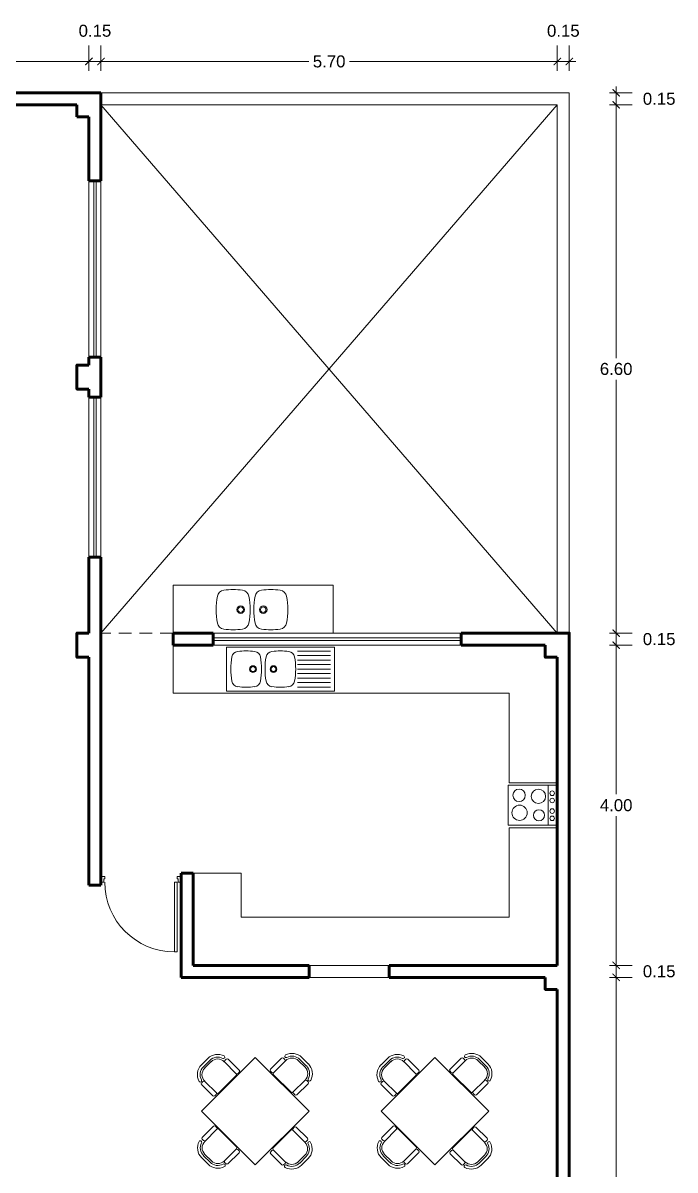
# Model space of a CAD drawing. Header units: millimetres. Extents: x 200.3 to 216.6, y 212.7 to 240.3.
# Drawn here: x 208.46 to 216.61, y 225.95 to 240.28 of the extents above; entities that cross this region are included whole.
import ezdxf

# ---------------------------------------------------------------- set-up
doc = ezdxf.new("R2010")
doc.units = ezdxf.units.MM
doc.header["$LTSCALE"] = 0.05
doc.linetypes.add('HIDDEN2', pattern=[4.7625, 3.175, -1.5875])
for name, color, linetype, lineweight in [('doors', 42, 'Continuous', 20), ('sanitary', 181, 'Continuous', 5), ('stairs', 52, 'Continuous', 20), ('walls', 1, 'Continuous', 60)]:
    doc.layers.add(name, color=color, linetype=linetype, lineweight=lineweight)
doc.layers.add('texts', color=3, linetype='Continuous')
doc.styles.add('Cota 1 en 50', font='arial.ttf', dxfattribs={"height": 0.15})
doc.dimstyles.new('Cota 1 en 50', dxfattribs={"dimtxt": 0.15, "dimasz": 0.09, "dimexe": 0.2, "dimexo": 0.5, "dimgap": 0.06, "dimtad": 0, "dimtih": 1, "dimtoh": 1, "dimzin": 1, "dimdsep": 46, "dimtxsty": 'Cota 1 en 50', "dimblk": 'ARCHTICK', "dimcen": 2.5, "dimdle": 0.08, "dimclrd": 254, "dimclre": 254, "dimclrt": 3, "dimaunit": 1, "dimazin": 0, "dimtfac": 1, "dimtmove": 2, "dimatfit": 2, "dimldrblk": 'DOTSMALL', "dimfxl": 0, "dimtolj": 1, "dimlwd": 20, "dimlwe": 20, "dimarcsym": 0})

# ---------------------------------------------------------------- blocks, each defined once
blk = doc.blocks.new('P-1.00')
at = {"layer": 'doors'}
blk.add_lwpolyline([(270.418, 163.138), (270.418, 164.009), (270.453, 164.009), (270.453, 163.138)], close=True, dxfattribs=at)
for points in [[(270.371, 163.138), (270.408, 163.138), (270.408, 163.098), (270.418, 163.098), (270.418, 163.068), (270.371, 163.068)], [(271.371, 163.138), (271.334, 163.138), (271.334, 163.098), (271.324, 163.098), (271.324, 163.068), (271.371, 163.068)]]:
    blk.add_lwpolyline(points, dxfattribs=at)
blk.add_arc((270.453, 163.138), 0.871, 0, 90, dxfattribs=at)
blk = doc.blocks.new('_ArchTick')
at = {"color": 0, "linetype": 'ByBlock', "const_width": 0.15}
blk.add_lwpolyline([(-0.5, -0.5), (0.5, 0.5)], dxfattribs=at)
blk = doc.blocks.new('*D5')
at = {"layer": 'Defpoints', "color": 0}
for p in [(215.288, 239.403), (215.288, 239.253), (215.873, 239.253)]:
    blk.add_point(p, dxfattribs=at)
at = {"layer": 'texts', "color": 254, "lineweight": 20}
for p, q in [((215.873, 239.483), (215.873, 239.173)), ((215.788, 239.403), (216.073, 239.403)), ((215.788, 239.253), (216.073, 239.253))]:
    blk.add_line(p, q, dxfattribs=at)
at = {"layer": 'texts', "color": 254, "lineweight": 20, "xscale": 0.09, "yscale": 0.09, "zscale": 0.09}
for p, rotation in [((215.873, 239.403), 90), ((215.873, 239.253), 270)]:
    blk.add_blockref('_ArchTick', p, dxfattribs=dict(at, rotation=rotation))
at = {"layer": 'texts', "color": 3, "insert": (216.41, 239.328), "char_height": 0.15, "attachment_point": 5, "style": 'Cota 1 en 50'}
blk.add_mtext('\\A1;0.15', dxfattribs=at)
blk = doc.blocks.new('_DotSmall')
at = {"layer": 'stairs', "color": 0, "const_width": 0.5}
blk.add_lwpolyline([(-0.0625, 0, 1), (0.0625, 0, 1)], format="xyb", close=True, dxfattribs=at)
blk = doc.blocks.new('*D6')
at = {"layer": 'Defpoints', "color": 0}
for p in [(215.288, 239.253), (215.288, 232.653), (215.873, 232.653)]:
    blk.add_point(p, dxfattribs=at)
at = {"layer": 'texts', "color": 254, "lineweight": 20}
for p, q in [((215.873, 239.333), (215.873, 236.09)), ((215.788, 239.253), (216.073, 239.253)), ((215.873, 232.573), (215.873, 235.817)), ((215.788, 232.653), (216.073, 232.653))]:
    blk.add_line(p, q, dxfattribs=at)
at = {"layer": 'texts', "color": 254, "lineweight": 20, "xscale": 0.09, "yscale": 0.09, "zscale": 0.09}
for p, rotation in [((215.873, 239.253), 90), ((215.873, 232.653), 270)]:
    blk.add_blockref('_ArchTick', p, dxfattribs=dict(at, rotation=rotation))
at = {"layer": 'texts', "color": 3, "insert": (215.873, 235.953), "char_height": 0.15, "attachment_point": 5, "style": 'Cota 1 en 50'}
blk.add_mtext('\\A1;6.60', dxfattribs=at)
blk = doc.blocks.new('*D7')
at = {"layer": 'Defpoints', "color": 0}
for p in [(215.288, 232.653), (215.288, 232.503), (215.873, 232.503)]:
    blk.add_point(p, dxfattribs=at)
at = {"layer": 'texts', "color": 254, "lineweight": 20}
for p, q in [((215.873, 232.733), (215.873, 232.423)), ((215.788, 232.653), (216.073, 232.653)), ((215.788, 232.503), (216.073, 232.503))]:
    blk.add_line(p, q, dxfattribs=at)
at = {"layer": 'texts', "color": 254, "lineweight": 20, "xscale": 0.09, "yscale": 0.09, "zscale": 0.09}
for p, rotation in [((215.873, 232.653), 90), ((215.873, 232.503), 270)]:
    blk.add_blockref('_ArchTick', p, dxfattribs=dict(at, rotation=rotation))
at = {"layer": 'texts', "color": 3, "insert": (216.41, 232.578), "char_height": 0.15, "attachment_point": 5, "style": 'Cota 1 en 50'}
blk.add_mtext('\\A1;0.15', dxfattribs=at)
blk = doc.blocks.new('*D8')
at = {"layer": 'Defpoints', "color": 0}
for p in [(215.288, 232.503), (215.288, 228.503), (215.873, 228.503)]:
    blk.add_point(p, dxfattribs=at)
at = {"layer": 'texts', "color": 254, "lineweight": 20}
for p, q in [((215.788, 232.503), (216.073, 232.503)), ((215.873, 232.583), (215.873, 230.64)), ((215.873, 228.423), (215.873, 230.367)), ((215.788, 228.503), (216.073, 228.503))]:
    blk.add_line(p, q, dxfattribs=at)
at = {"layer": 'texts', "color": 254, "lineweight": 20, "xscale": 0.09, "yscale": 0.09, "zscale": 0.09}
for p, rotation in [((215.873, 232.503), 90), ((215.873, 228.503), 270)]:
    blk.add_blockref('_ArchTick', p, dxfattribs=dict(at, rotation=rotation))
at = {"layer": 'texts', "color": 3, "insert": (215.873, 230.503), "char_height": 0.15, "attachment_point": 5, "style": 'Cota 1 en 50'}
blk.add_mtext('\\A1;4.00', dxfattribs=at)
blk = doc.blocks.new('*D9')
at = {"layer": 'Defpoints', "color": 0}
for p in [(215.288, 228.503), (215.288, 228.353), (215.873, 228.353)]:
    blk.add_point(p, dxfattribs=at)
at = {"layer": 'texts', "color": 254, "lineweight": 20}
for p, q in [((215.873, 228.583), (215.873, 228.273)), ((215.788, 228.503), (216.073, 228.503)), ((215.788, 228.353), (216.073, 228.353))]:
    blk.add_line(p, q, dxfattribs=at)
at = {"layer": 'texts', "color": 254, "lineweight": 20, "xscale": 0.09, "yscale": 0.09, "zscale": 0.09}
for p, rotation in [((215.873, 228.503), 90), ((215.873, 228.353), 270)]:
    blk.add_blockref('_ArchTick', p, dxfattribs=dict(at, rotation=rotation))
at = {"layer": 'texts', "color": 3, "insert": (216.41, 228.428), "char_height": 0.15, "attachment_point": 5, "style": 'Cota 1 en 50'}
blk.add_mtext('\\A1;0.15', dxfattribs=at)
blk = doc.blocks.new('*D10')
at = {"layer": 'Defpoints', "color": 0}
for p in [(215.288, 228.353), (215.288, 214.353), (215.873, 214.353)]:
    blk.add_point(p, dxfattribs=at)
at = {"layer": 'texts', "color": 254, "lineweight": 20}
for p, q in [((215.788, 228.353), (216.073, 228.353)), ((215.873, 228.433), (215.873, 221.49)), ((215.873, 214.273), (215.873, 221.217)), ((215.788, 214.353), (216.073, 214.353))]:
    blk.add_line(p, q, dxfattribs=at)
at = {"layer": 'texts', "color": 254, "lineweight": 20, "xscale": 0.09, "yscale": 0.09, "zscale": 0.09}
for p, rotation in [((215.873, 228.353), 90), ((215.873, 214.353), 270)]:
    blk.add_blockref('_ArchTick', p, dxfattribs=dict(at, rotation=rotation))
at = {"layer": 'texts', "color": 3, "insert": (215.873, 221.353), "char_height": 0.15, "attachment_point": 5, "style": 'Cota 1 en 50'}
blk.add_mtext('\\A1;14.00', dxfattribs=at)
blk = doc.blocks.new('*D35')
at = {"layer": 'Defpoints', "color": 0}
for p in [(209.288, 239.795), (201.638, 239.18), (209.288, 239.18)]:
    blk.add_point(p, dxfattribs=at)
at = {"layer": 'texts', "color": 254, "lineweight": 20}
for p, q in [((201.638, 239.68), (201.638, 239.995)), ((209.288, 239.68), (209.288, 239.995)), ((201.558, 239.795), (205.208, 239.795)), ((209.368, 239.795), (205.718, 239.795))]:
    blk.add_line(p, q, dxfattribs=at)
at = {"layer": 'texts', "color": 254, "lineweight": 20, "xscale": 0.09, "yscale": 0.09, "zscale": 0.09, "rotation": 180}
blk.add_blockref('_ArchTick', (201.638, 239.795), dxfattribs=at)
at = {"layer": 'texts', "color": 254, "lineweight": 20, "xscale": 0.09, "yscale": 0.09, "zscale": 0.09}
blk.add_blockref('_ArchTick', (209.288, 239.795), dxfattribs=at)
at = {"layer": 'texts', "color": 3, "insert": (205.463, 239.795), "char_height": 0.15, "attachment_point": 5, "style": 'Cota 1 en 50'}
blk.add_mtext('\\A1;7.65', dxfattribs=at)
blk = doc.blocks.new('*D36')
at = {"layer": 'Defpoints', "color": 0}
for p in [(209.438, 239.795), (209.288, 239.18), (209.438, 239.18)]:
    blk.add_point(p, dxfattribs=at)
at = {"layer": 'texts', "color": 254, "lineweight": 20}
for p, q in [((209.288, 239.68), (209.288, 239.995)), ((209.438, 239.68), (209.438, 239.995)), ((209.208, 239.795), (209.518, 239.795))]:
    blk.add_line(p, q, dxfattribs=at)
at = {"layer": 'texts', "color": 254, "lineweight": 20, "xscale": 0.09, "yscale": 0.09, "zscale": 0.09, "rotation": 180}
blk.add_blockref('_ArchTick', (209.288, 239.795), dxfattribs=at)
at = {"layer": 'texts', "color": 254, "lineweight": 20, "xscale": 0.09, "yscale": 0.09, "zscale": 0.09}
blk.add_blockref('_ArchTick', (209.438, 239.795), dxfattribs=at)
at = {"layer": 'texts', "color": 3, "insert": (209.363, 240.178), "char_height": 0.15, "attachment_point": 5, "style": 'Cota 1 en 50'}
blk.add_mtext('\\A1;0.15', dxfattribs=at)
blk = doc.blocks.new('*D37')
at = {"layer": 'Defpoints', "color": 0}
for p in [(215.138, 239.795), (209.438, 239.18), (215.138, 239.18)]:
    blk.add_point(p, dxfattribs=at)
at = {"layer": 'texts', "color": 254, "lineweight": 20}
for p, q in [((209.438, 239.68), (209.438, 239.995)), ((215.138, 239.68), (215.138, 239.995)), ((209.358, 239.795), (212.034, 239.795)), ((215.218, 239.795), (212.543, 239.795))]:
    blk.add_line(p, q, dxfattribs=at)
at = {"layer": 'texts', "color": 254, "lineweight": 20, "xscale": 0.09, "yscale": 0.09, "zscale": 0.09, "rotation": 180}
blk.add_blockref('_ArchTick', (209.438, 239.795), dxfattribs=at)
at = {"layer": 'texts', "color": 254, "lineweight": 20, "xscale": 0.09, "yscale": 0.09, "zscale": 0.09}
blk.add_blockref('_ArchTick', (215.138, 239.795), dxfattribs=at)
at = {"layer": 'texts', "color": 3, "insert": (212.288, 239.795), "char_height": 0.15, "attachment_point": 5, "style": 'Cota 1 en 50'}
blk.add_mtext('\\A1;5.70', dxfattribs=at)
blk = doc.blocks.new('*D38')
at = {"layer": 'Defpoints', "color": 0}
for p in [(215.288, 239.795), (215.138, 239.18), (215.288, 239.18)]:
    blk.add_point(p, dxfattribs=at)
at = {"layer": 'texts', "color": 254, "lineweight": 20}
for p, q in [((215.138, 239.68), (215.138, 239.995)), ((215.288, 239.68), (215.288, 239.995)), ((215.058, 239.795), (215.368, 239.795))]:
    blk.add_line(p, q, dxfattribs=at)
at = {"layer": 'texts', "color": 254, "lineweight": 20, "xscale": 0.09, "yscale": 0.09, "zscale": 0.09, "rotation": 180}
blk.add_blockref('_ArchTick', (215.138, 239.795), dxfattribs=at)
at = {"layer": 'texts', "color": 254, "lineweight": 20, "xscale": 0.09, "yscale": 0.09, "zscale": 0.09}
blk.add_blockref('_ArchTick', (215.288, 239.795), dxfattribs=at)
at = {"layer": 'texts', "color": 3, "insert": (215.213, 240.178), "char_height": 0.15, "attachment_point": 5, "style": 'Cota 1 en 50'}
blk.add_mtext('\\A1;0.15', dxfattribs=at)

msp = doc.modelspace()

# ---------------------------------------------------------------- linework, layer by layer
at = {"layer": 'doors'}
for p, q in [((209.438, 229.503), (209.438, 229.653)), ((209.438, 229.613), (209.438, 229.543))]:
    msp.add_line(p, q, dxfattribs=at)
at = {"layer": 'sanitary'}
for p, q in [((211.006, 232.48), (212.355, 232.48)), ((211.006, 231.929), (211.006, 232.48)), ((212.355, 231.929), (212.355, 232.48)), ((211.893, 232.429), (212.305, 232.429)), ((211.893, 232.373), (212.305, 232.373)), ((211.893, 232.317), (212.305, 232.317)), ((211.893, 232.261), (212.305, 232.261)), ((211.893, 232.204), (212.305, 232.204)), ((211.893, 232.148), (212.305, 232.148)), ((211.893, 232.092), (212.305, 232.092)), ((211.893, 232.036), (212.305, 232.036)), ((212.355, 231.929), (211.006, 231.929)), ((211.893, 231.98), (212.305, 231.98)), ((214.524, 230.753), (215.124, 230.753)), ((214.524, 230.253), (214.524, 230.753)), ((215.024, 230.753), (215.024, 230.253)), ((215.124, 230.753), (215.124, 230.253)), ((215.124, 230.253), (214.524, 230.253)), ((210.692, 227.259), (210.774, 227.341)), ((210.694, 226.681), (211.366, 227.353)), ((210.717, 227.235), (210.798, 227.316)), ((210.733, 227.218), (210.815, 227.3)), ((210.978, 227.3), (211.128, 227.149)), ((210.987, 227.315), (211.003, 227.331)), ((211.028, 227.331), (211.166, 227.193)), ((211.366, 227.353), (212.038, 226.681)), ((211.693, 227.343), (211.554, 227.205)), ((211.743, 227.312), (211.592, 227.161)), ((211.734, 227.327), (211.717, 227.343)), ((211.987, 227.23), (211.906, 227.312)), ((212.003, 227.246), (211.922, 227.328)), ((212.028, 227.271), (211.946, 227.352)), ((212.936, 227.259), (213.018, 227.341)), ((212.938, 226.681), (213.61, 227.353)), ((212.961, 227.235), (213.042, 227.316)), ((212.977, 227.218), (213.058, 227.3)), ((213.221, 227.3), (213.372, 227.149)), ((213.23, 227.315), (213.247, 227.331)), ((213.271, 227.331), (213.41, 227.193)), ((213.61, 227.353), (214.282, 226.681)), ((213.936, 227.343), (213.798, 227.205)), ((213.986, 227.312), (213.836, 227.161)), ((213.977, 227.327), (213.961, 227.343)), ((214.231, 227.23), (214.149, 227.312)), ((214.247, 227.246), (214.166, 227.328)), ((214.272, 227.271), (214.19, 227.352)), ((211.166, 227.168), (211.15, 227.152)), ((211.554, 227.18), (211.571, 227.164)), ((213.41, 227.168), (213.393, 227.152)), ((213.798, 227.18), (213.814, 227.164)), ((210.696, 227.036), (210.712, 227.052)), ((210.835, 226.873), (210.696, 227.011)), ((210.884, 226.905), (210.733, 227.055)), ((211.128, 227.125), (210.908, 226.905)), ((211.592, 227.136), (211.812, 226.917)), ((211.836, 226.917), (211.987, 227.067)), ((211.886, 226.884), (212.024, 227.023)), ((212.024, 227.047), (212.008, 227.064)), ((212.94, 227.036), (212.956, 227.052)), ((213.078, 226.873), (212.94, 227.011)), ((213.128, 226.905), (212.977, 227.055)), ((213.372, 227.125), (213.152, 226.905)), ((213.836, 227.136), (214.056, 226.917)), ((214.08, 226.917), (214.231, 227.067)), ((214.129, 226.884), (214.268, 227.023)), ((214.268, 227.047), (214.252, 227.064)), ((210.875, 226.889), (210.859, 226.873)), ((211.845, 226.901), (211.861, 226.884)), ((213.119, 226.889), (213.103, 226.873)), ((214.089, 226.901), (214.105, 226.884)), ((210.694, 226.681), (211.366, 226.009)), ((211.366, 226.009), (212.038, 226.681)), ((212.938, 226.681), (213.61, 226.009)), ((213.61, 226.009), (214.282, 226.681)), ((210.704, 226.354), (210.842, 226.493)), ((210.735, 226.304), (210.886, 226.455)), ((210.867, 226.493), (210.883, 226.477)), ((210.911, 226.455), (211.131, 226.235)), ((211.81, 226.443), (211.59, 226.223)), ((211.985, 226.293), (211.834, 226.443)), ((211.853, 226.481), (211.837, 226.465)), ((212.016, 226.343), (211.878, 226.481)), ((212.948, 226.354), (213.086, 226.493)), ((212.979, 226.304), (213.13, 226.455)), ((213.111, 226.493), (213.127, 226.477)), ((213.154, 226.455), (213.374, 226.235)), ((214.053, 226.443), (213.833, 226.223)), ((214.228, 226.293), (214.078, 226.443)), ((214.097, 226.481), (214.081, 226.465)), ((214.26, 226.343), (214.121, 226.481)), ((210.72, 226.314), (210.704, 226.33)), ((212, 226.302), (212.016, 226.318)), ((212.964, 226.314), (212.948, 226.33)), ((214.244, 226.302), (214.26, 226.318)), ((210.817, 226.06), (210.735, 226.141)), ((211.131, 226.211), (210.98, 226.06)), ((211.163, 226.161), (211.024, 226.023)), ((211.146, 226.202), (211.163, 226.186)), ((211.574, 226.19), (211.558, 226.174)), ((211.558, 226.15), (211.696, 226.011)), ((211.59, 226.199), (211.74, 226.048)), ((213.061, 226.06), (212.979, 226.141)), ((213.374, 226.211), (213.224, 226.06)), ((213.406, 226.161), (213.268, 226.023)), ((213.39, 226.202), (213.406, 226.186)), ((213.818, 226.19), (213.801, 226.174)), ((213.801, 226.15), (213.94, 226.011)), ((213.833, 226.199), (213.984, 226.048)), ((210.776, 226.019), (210.695, 226.101)), ((210.801, 226.044), (210.719, 226.125)), ((211, 226.023), (210.983, 226.039)), ((211.72, 226.011), (211.737, 226.027)), ((211.903, 226.048), (211.985, 226.13)), ((211.92, 226.032), (212.001, 226.113)), ((211.944, 226.008), (212.025, 226.089)), ((213.02, 226.019), (212.938, 226.101)), ((213.044, 226.044), (212.963, 226.125)), ((213.243, 226.023), (213.227, 226.039)), ((213.964, 226.011), (213.98, 226.027)), ((214.147, 226.048), (214.228, 226.13)), ((214.163, 226.032), (214.245, 226.113)), ((214.188, 226.008), (214.269, 226.089))]:
    msp.add_line(p, q, dxfattribs=at)
for centre, radius in [((211.183, 232.947), 0.047), ((211.183, 232.947), 0.034), ((211.465, 232.947), 0.047), ((211.465, 232.947), 0.034), ((211.337, 232.204), 0.0427), ((211.337, 232.204), 0.0309), ((211.593, 232.204), 0.0427), ((211.593, 232.204), 0.0309), ((214.66, 230.627), 0.0769), ((214.902, 230.614), 0.0897), ((215.074, 230.653), 0.0287), ((215.074, 230.563), 0.0287), ((214.667, 230.409), 0.0952), ((214.909, 230.378), 0.0696), ((215.074, 230.43), 0.0287), ((215.074, 230.34), 0.0287)]:
    msp.add_circle(centre, radius, dxfattribs=at)
for centre, radius, start, end in [((210.984, 233.097), 0.0928, 97.23, 169.6188), ((211.089, 232.269), 0.928, 82.77, 97.23), ((211.194, 233.097), 0.0928, 10.3812, 82.77), ((211.454, 233.097), 0.0928, 97.23, 169.6188), ((211.559, 232.269), 0.928, 82.77, 97.23), ((211.664, 233.097), 0.0928, 10.3812, 82.77), ((211.805, 232.947), 0.928, 169.6188, 190.3812), ((210.373, 232.947), 0.928, 349.6188, 10.3812), ((212.276, 232.947), 0.928, 169.6188, 190.3812), ((210.843, 232.947), 0.928, 349.6188, 10.3812), ((210.984, 232.796), 0.0928, 190.3812, 262.77), ((211.194, 232.796), 0.0928, 277.23, 349.6188), ((211.454, 232.796), 0.0928, 190.3812, 262.77), ((211.664, 232.796), 0.0928, 277.23, 349.6188), ((211.089, 233.624), 0.928, 262.77, 277.23), ((211.559, 233.624), 0.928, 262.77, 277.23), ((211.902, 232.204), 0.843, 169.6188, 190.3812), ((211.156, 232.341), 0.0843, 97.23, 169.6188), ((211.251, 231.588), 0.843, 82.77, 97.23), ((211.347, 232.341), 0.0843, 10.3812, 82.77), ((210.6, 232.204), 0.843, 349.6188, 10.3812), ((212.33, 232.204), 0.843, 169.6188, 190.3812), ((211.583, 232.341), 0.0843, 97.23, 169.6188), ((211.679, 231.588), 0.843, 82.77, 97.23), ((211.774, 232.341), 0.0843, 10.3812, 82.77), ((211.027, 232.204), 0.843, 349.6188, 10.3812), ((211.156, 232.068), 0.0843, 190.3812, 262.77), ((211.347, 232.068), 0.0843, 277.23, 349.6188), ((211.583, 232.068), 0.0843, 190.3812, 262.77), ((211.774, 232.068), 0.0843, 277.23, 349.6188), ((211.251, 232.821), 0.843, 262.77, 277.23), ((211.679, 232.821), 0.843, 262.77, 277.23), ((210.896, 227.218), 0.173, 62.3324, 135), ((210.896, 227.218), 0.138, 62.6325, 135), ((210.896, 227.218), 0.115, 45, 135), ((210.968, 227.356), 0.0173, 241.1325, 63.799), ((210.999, 227.303), 0.0173, 135, 225), ((211.015, 227.319), 0.0173, 45, 135), ((211.705, 227.331), 0.0173, 45, 135), ((211.721, 227.315), 0.0173, 315, 45), ((211.752, 227.368), 0.0173, 116.201, 298.8675), ((211.824, 227.23), 0.115, 45, 135), ((211.824, 227.23), 0.173, 45, 117.6676), ((211.824, 227.23), 0.138, 45, 117.3675), ((213.14, 227.218), 0.173, 62.3324, 135), ((213.14, 227.218), 0.138, 62.6325, 135), ((213.14, 227.218), 0.115, 45, 135), ((213.212, 227.356), 0.0173, 241.1325, 63.799), ((213.243, 227.303), 0.0173, 135, 225), ((213.259, 227.319), 0.0173, 45, 135), ((213.949, 227.331), 0.0173, 45, 135), ((213.965, 227.315), 0.0173, 315, 45), ((213.996, 227.368), 0.0173, 116.201, 298.8675), ((214.068, 227.23), 0.115, 45, 135), ((214.068, 227.23), 0.173, 45, 117.6676), ((214.068, 227.23), 0.138, 45, 117.3675), ((210.815, 227.137), 0.173, 135, 208.6908), ((210.815, 227.137), 0.138, 135, 208.6466), ((210.815, 227.137), 0.115, 135, 225), ((211.332, 226.921), 0.288, 135, 135), ((211.388, 226.933), 0.288, 45, 45), ((211.137, 227.164), 0.0173, 225, 315), ((211.116, 227.137), 0.0173, 315, 45), ((211.154, 227.181), 0.0173, 315, 45), ((211.567, 227.192), 0.0173, 135, 225), ((211.583, 227.176), 0.0173, 225, 315), ((211.604, 227.149), 0.0173, 135, 225), ((211.906, 227.149), 0.115, 315, 45), ((211.906, 227.149), 0.138, 331.3534, 45), ((211.906, 227.149), 0.173, 331.3092, 45), ((213.058, 227.137), 0.173, 135, 208.6908), ((213.058, 227.137), 0.138, 135, 208.6466), ((213.058, 227.137), 0.115, 135, 225), ((213.576, 226.921), 0.288, 135, 135), ((213.632, 226.933), 0.288, 45, 45), ((213.381, 227.164), 0.0173, 225, 315), ((213.36, 227.137), 0.0173, 315, 45), ((213.397, 227.181), 0.0173, 315, 45), ((213.81, 227.192), 0.0173, 135, 225), ((213.827, 227.176), 0.0173, 225, 315), ((213.848, 227.149), 0.0173, 135, 225), ((214.149, 227.149), 0.115, 315, 45), ((214.149, 227.149), 0.138, 331.3534, 45), ((214.149, 227.149), 0.173, 331.3092, 45), ((210.678, 227.062), 0.0173, 208.4747, 28.8675), ((210.708, 227.023), 0.0173, 135, 225), ((210.725, 227.04), 0.0173, 45, 135), ((211.996, 227.051), 0.0173, 45, 135), ((212.012, 227.035), 0.0173, 315, 45), ((212.042, 227.074), 0.0173, 151.1325, 331.5253), ((212.922, 227.062), 0.0173, 208.4747, 28.8675), ((212.952, 227.023), 0.0173, 135, 225), ((212.968, 227.04), 0.0173, 45, 135), ((214.239, 227.051), 0.0173, 45, 135), ((214.256, 227.035), 0.0173, 315, 45), ((214.286, 227.074), 0.0173, 151.1325, 331.5253), ((211.114, 226.659), 0.288, 225, 225), ((210.847, 226.885), 0.0173, 225, 315), ((210.863, 226.901), 0.0173, 315, 45), ((210.896, 226.917), 0.0173, 225, 315), ((211.606, 226.647), 0.288, 315, 315), ((211.824, 226.929), 0.0173, 225, 315), ((211.857, 226.913), 0.0173, 135, 225), ((211.874, 226.897), 0.0173, 225, 315), ((213.358, 226.659), 0.288, 225, 225), ((213.09, 226.885), 0.0173, 225, 315), ((213.107, 226.901), 0.0173, 315, 45), ((213.14, 226.917), 0.0173, 225, 315), ((213.85, 226.647), 0.288, 315, 315), ((214.068, 226.929), 0.0173, 225, 315), ((214.101, 226.913), 0.0173, 135, 225), ((214.117, 226.897), 0.0173, 225, 315), ((210.855, 226.481), 0.0173, 45, 135), ((210.871, 226.464), 0.0173, 315, 45), ((210.898, 226.443), 0.0173, 45, 135), ((211.822, 226.431), 0.0173, 45, 135), ((211.849, 226.453), 0.0173, 135, 225), ((211.866, 226.469), 0.0173, 45, 135), ((213.098, 226.481), 0.0173, 45, 135), ((213.115, 226.464), 0.0173, 315, 45), ((213.142, 226.443), 0.0173, 45, 135), ((214.066, 226.431), 0.0173, 45, 135), ((214.093, 226.453), 0.0173, 135, 225), ((214.109, 226.469), 0.0173, 45, 135), ((210.817, 226.223), 0.173, 152.3324, 225), ((210.679, 226.295), 0.0173, 331.1325, 153.799), ((210.817, 226.223), 0.138, 152.6325, 225), ((210.716, 226.342), 0.0173, 135, 225), ((210.817, 226.223), 0.115, 135, 225), ((210.732, 226.326), 0.0173, 225, 315), ((211.988, 226.314), 0.0173, 225, 315), ((211.903, 226.211), 0.115, 315, 45), ((212.004, 226.33), 0.0173, 315, 45), ((212.041, 226.283), 0.0173, 26.201, 208.8675), ((211.903, 226.211), 0.173, 315, 27.6676), ((213.061, 226.223), 0.173, 152.3324, 225), ((212.923, 226.295), 0.0173, 331.1325, 153.799), ((213.061, 226.223), 0.138, 152.6325, 225), ((212.96, 226.342), 0.0173, 135, 225), ((213.061, 226.223), 0.115, 135, 225), ((212.976, 226.326), 0.0173, 225, 315), ((214.231, 226.314), 0.0173, 225, 315), ((214.147, 226.211), 0.115, 315, 45), ((214.248, 226.33), 0.0173, 315, 45), ((214.285, 226.283), 0.0173, 26.201, 208.8675), ((214.147, 226.211), 0.173, 315, 27.6676), ((211.134, 226.19), 0.0173, 45, 135), ((211.118, 226.223), 0.0173, 315, 45), ((211.15, 226.174), 0.0173, 315, 45), ((211.57, 226.162), 0.0173, 135, 225), ((211.586, 226.178), 0.0173, 45, 135), ((211.602, 226.211), 0.0173, 135, 225), ((211.903, 226.211), 0.138, 315, 27.3675), ((213.378, 226.19), 0.0173, 45, 135), ((213.362, 226.223), 0.0173, 315, 45), ((213.394, 226.174), 0.0173, 315, 45), ((213.813, 226.162), 0.0173, 135, 225), ((213.83, 226.178), 0.0173, 45, 135), ((213.846, 226.211), 0.0173, 135, 225), ((214.147, 226.211), 0.138, 315, 27.3675), ((210.898, 226.141), 0.173, 225, 298.6908), ((210.898, 226.141), 0.138, 225, 298.6466), ((210.898, 226.141), 0.115, 225, 315), ((210.973, 226.005), 0.0173, 298.4747, 118.8675), ((210.996, 226.051), 0.0173, 135, 225), ((211.012, 226.035), 0.0173, 225, 315), ((211.708, 226.023), 0.0173, 225, 315), ((211.747, 225.993), 0.0173, 61.1325, 241.5253), ((211.725, 226.04), 0.0173, 315, 45), ((211.822, 226.13), 0.173, 241.3092, 315), ((211.822, 226.13), 0.115, 225, 315), ((211.822, 226.13), 0.138, 241.3534, 315), ((213.142, 226.141), 0.173, 225, 298.6908), ((213.142, 226.141), 0.138, 225, 298.6466), ((213.142, 226.141), 0.115, 225, 315), ((213.217, 226.005), 0.0173, 298.4747, 118.8675), ((213.239, 226.051), 0.0173, 135, 225), ((213.256, 226.035), 0.0173, 225, 315), ((213.952, 226.023), 0.0173, 225, 315), ((213.991, 225.993), 0.0173, 61.1325, 241.5253), ((213.968, 226.04), 0.0173, 315, 45), ((214.066, 226.13), 0.173, 241.3092, 315), ((214.066, 226.13), 0.115, 225, 315), ((214.066, 226.13), 0.138, 241.3534, 315)]:
    msp.add_arc(centre, radius, start, end, dxfattribs=at)
at = {"layer": 'stairs'}
for p, q in [((215.138, 232.653), (209.438, 239.253)), ((215.138, 239.253), (209.438, 232.653)), ((209.288, 238.303), (209.288, 236.103)), ((209.348, 238.303), (209.348, 236.103)), ((209.378, 238.303), (209.378, 236.103)), ((209.438, 238.303), (209.438, 236.103)), ((209.288, 235.603), (209.288, 233.603)), ((209.348, 235.603), (209.348, 233.603)), ((209.378, 235.603), (209.378, 233.603)), ((209.438, 235.603), (209.438, 233.603)), ((210.338, 233.253), (212.338, 233.253)), ((210.338, 232.653), (210.338, 233.253)), ((212.338, 233.253), (212.338, 232.653)), ((210.838, 232.653), (213.938, 232.653)), ((210.838, 232.593), (213.938, 232.593)), ((210.338, 232.503), (210.338, 231.903)), ((210.838, 232.563), (213.938, 232.563)), ((210.838, 232.503), (213.938, 232.503)), ((210.338, 231.903), (214.538, 231.903)), ((214.538, 231.903), (214.538, 230.783)), ((214.538, 230.783), (215.138, 230.783)), ((214.538, 230.223), (215.138, 230.223)), ((214.538, 230.223), (214.538, 229.103)), ((210.588, 229.653), (211.188, 229.653)), ((211.188, 229.653), (211.188, 229.103)), ((211.188, 229.103), (214.538, 229.103)), ((212.038, 228.503), (213.038, 228.503)), ((212.038, 228.353), (213.038, 228.353))]:
    msp.add_line(p, q, dxfattribs=at)
at = {"layer": 'stairs', "linetype": 'HIDDEN2'}
msp.add_line((210.338, 232.653), (209.438, 232.653), dxfattribs=at)
at = {"layer": 'stairs'}
for points in [[(209.288, 239.403), (215.288, 239.403), (215.288, 232.653)], [(209.438, 239.253), (215.138, 239.253), (215.138, 232.653)]]:
    msp.add_lwpolyline(points, dxfattribs=at)
at = {"layer": 'walls'}
for p, q in [((201.488, 239.403), (209.288, 239.403)), ((209.138, 239.403), (209.288, 239.403)), ((209.138, 239.403), (209.288, 239.403)), ((209.438, 239.403), (209.438, 239.253)), ((201.788, 239.253), (209.138, 239.253)), ((209.288, 239.103), (209.288, 238.303)), ((209.438, 239.103), (209.438, 238.303)), ((209.438, 238.303), (209.288, 238.303)), ((209.288, 236.103), (209.288, 236.003)), ((209.438, 236.103), (209.288, 236.103)), ((209.438, 236.103), (209.438, 235.603)), ((209.288, 235.703), (209.288, 235.603)), ((209.438, 235.603), (209.288, 235.603)), ((209.438, 233.603), (209.288, 233.603)), ((209.288, 233.603), (209.288, 232.653)), ((209.438, 233.603), (209.438, 232.653)), ((209.438, 229.503), (209.438, 232.653)), ((210.338, 232.653), (210.338, 232.503)), ((210.838, 232.653), (210.338, 232.653)), ((210.838, 232.653), (210.838, 232.503)), ((215.288, 232.653), (213.938, 232.653)), ((213.938, 232.653), (213.938, 232.503)), ((215.288, 232.653), (215.288, 214.203)), ((210.838, 232.503), (210.338, 232.503)), ((214.988, 232.503), (213.938, 232.503)), ((209.288, 229.503), (209.288, 232.353)), ((215.138, 232.353), (214.988, 232.353)), ((215.138, 232.353), (215.138, 228.503)), ((210.438, 229.653), (210.588, 229.653)), ((210.438, 228.353), (210.438, 229.653)), ((210.588, 228.503), (210.588, 229.653)), ((209.288, 229.503), (209.438, 229.503)), ((210.588, 228.503), (212.038, 228.503)), ((212.038, 228.503), (212.038, 228.353)), ((213.038, 228.503), (215.138, 228.503)), ((213.038, 228.503), (213.038, 228.353)), ((210.438, 228.353), (212.038, 228.353)), ((213.038, 228.353), (214.988, 228.353)), ((215.138, 228.203), (215.138, 223.903))]:
    msp.add_line(p, q, dxfattribs=at)
for points in [[(209.438, 239.403), (209.138, 239.403)], [(209.138, 239.253), (209.138, 239.103)], [(209.438, 239.103), (209.438, 239.253)], [(209.138, 239.103), (209.288, 239.103)], [(209.288, 236.003), (209.138, 236.003), (209.138, 235.703), (209.288, 235.703)], [(209.438, 235.703), (209.438, 235.703), (209.438, 236.003)], [(209.288, 232.653), (209.138, 232.653), (209.138, 232.353), (209.288, 232.353)], [(209.438, 232.353), (209.438, 232.653)], [(214.988, 232.653), (215.288, 232.653), (215.288, 232.353)], [(215.288, 232.353), (215.288, 232.653), (214.988, 232.653)], [(214.988, 232.503), (214.988, 232.353), (215.138, 232.353)], [(215.138, 232.353), (214.988, 232.353), (214.988, 232.503)], [(214.988, 228.503), (215.138, 228.503)], [(215.288, 228.503), (215.288, 228.203)], [(215.138, 228.203), (214.988, 228.203), (214.988, 228.353)]]:
    msp.add_lwpolyline(points, dxfattribs=at)

# ---------------------------------------------------------------- block references
at = {"layer": 'doors', "rotation": 179.9999999999935}
msp.add_blockref('P-1.00', (480.809, 392.681), dxfattribs=at)

# ---------------------------------------------------------------- dimensions: what is measured, and where the dimension line sits
at = {"layer": 'texts'}
for base, p1, p2, angle, picture, middle in [((209.438, 239.795), (209.288, 239.18), (209.438, 239.18), 180, '*D36', (209.363, 240.178)), ((215.288, 239.795), (215.138, 239.18), (215.288, 239.18), 180, '*D38', (215.213, 240.178)), ((209.288, 239.795), (201.638, 239.18), (209.288, 239.18), 180, '*D35', (205.463, 239.795)), ((215.138, 239.795), (209.438, 239.18), (215.138, 239.18), 180, '*D37', (212.288, 239.795)), ((215.873, 232.653), (215.288, 239.253), (215.288, 232.653), 90, '*D6', (215.873, 235.953)), ((215.873, 232.503), (215.288, 232.653), (215.288, 232.503), 90, '*D7', (216.41, 232.578)), ((215.873, 228.503), (215.288, 232.503), (215.288, 228.503), 90, '*D8', (215.873, 230.503)), ((215.873, 228.353), (215.288, 228.503), (215.288, 228.353), 90, '*D9', (216.41, 228.428)), ((215.873, 214.353), (215.288, 228.353), (215.288, 214.353), 90, '*D10', (215.873, 221.353))]:
    dim = msp.add_linear_dim(base=base, p1=p1, p2=p2, angle=angle, dimstyle='Cota 1 en 50', dxfattribs=at)
    dim.commit()
    dim.dimension.update_dxf_attribs({"geometry": picture, "text_midpoint": middle})
dim = msp.add_aligned_dim(p1=(215.288, 239.403), p2=(215.288, 239.253), distance=0.585, dimstyle='Cota 1 en 50', dxfattribs=at)
dim.commit()
dim.dimension.update_dxf_attribs({"geometry": '*D5', "text_midpoint": (216.41, 239.328)})

doc.saveas('drawing.dxf')
